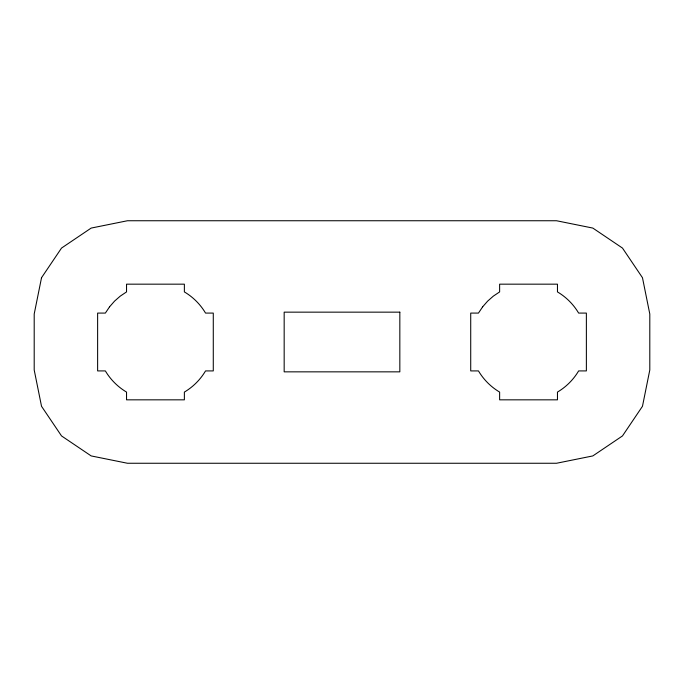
<?xml version="1.0" encoding="UTF-8"?>
<svg xmlns="http://www.w3.org/2000/svg" width="684" height="684" viewBox="0 0 684 684"><rect width="100%" height="100%" fill="white"/><g stroke="black" fill="none" stroke-linecap="round" stroke-linejoin="round"><path stroke-width="1.03" d="M41.527 277.713L34.2 314.016L34.2 369.984L41.527 406.287L61.526 435.93L91.169 455.92L127.472 463.256L556.528 463.256L592.831 455.92L622.474 435.93L642.473 406.287L649.8 369.984L649.8 314.016L642.473 277.713L622.474 248.07L592.831 228.08L556.528 220.744L127.472 220.744L91.169 228.08L61.526 248.07L41.527 277.713M109.585 306.791L105.362 313.084L97.624 313.084L97.624 370.916L105.362 370.916C110.517 379.611 117.836 386.939 126.54 392.086L126.54 399.832L184.372 399.832L184.372 392.086C193.068 386.939 200.386 379.611 205.542 370.916L213.28 370.916L213.28 313.084L205.542 313.084C200.386 304.389 193.068 297.061 184.372 291.914L184.372 284.168L126.54 284.168L126.54 291.914L120.247 296.129L114.57 301.114L109.585 306.791M482.673 306.791L478.458 313.084L470.72 313.084L470.72 370.916L478.458 370.916C483.614 379.611 490.932 386.939 499.628 392.086L499.628 399.832L557.46 399.832L557.46 392.086C566.164 386.939 573.483 379.611 578.638 370.916L586.376 370.916L586.376 313.084L578.638 313.084C573.483 304.389 566.164 297.061 557.46 291.914L557.46 284.168L499.628 284.168L499.628 291.914L493.335 296.129L487.658 301.114L482.673 306.791M399.832 312.152L284.168 312.152L284.168 371.848L399.832 371.848L399.832 312.152"/></g></svg>
